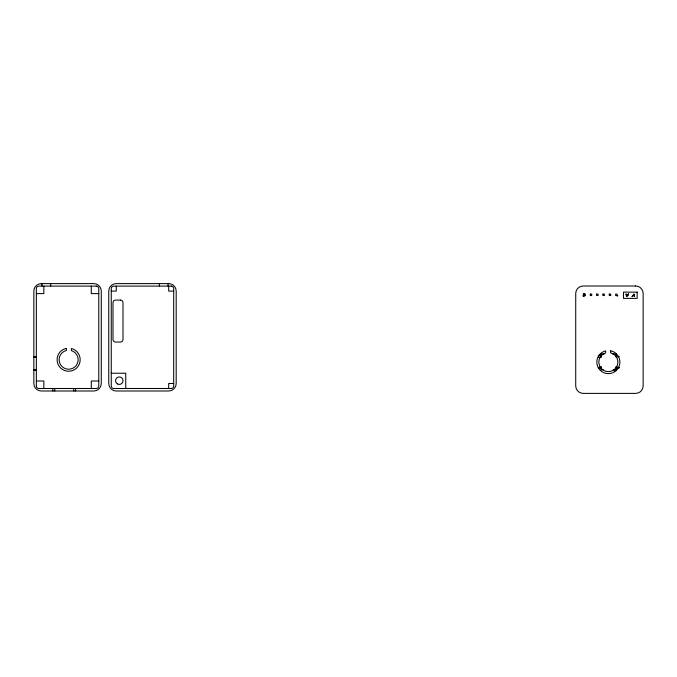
<?xml version="1.0" encoding="UTF-8"?>
<svg xmlns="http://www.w3.org/2000/svg" width="677" height="677" viewBox="0 0 677 677"><rect width="100%" height="100%" fill="white"/><g stroke="black" fill="none" stroke-linecap="round" stroke-linejoin="round"><path stroke-width="1.02" d="M613.252 369.617L616.197 369.803L616.197 366.816M616.214 356.881L616.214 353.902L612.287 353.893M583.938 294.08C584.149 297.914 582.702 292.447 585.385 294.123L585.36 295.57L583.912 295.527L583.777 293.953M617.077 295.57L617.102 294.123L615.655 294.08L615.63 295.527L617.102 295.587M616.214 353.902L616.188 357.101L619.243 356.517M601.244 356.677L601.286 353.893L604.239 353.893M583.802 295.054L583.777 294.833M633.934 294.199L631.988 296.754L632.699 295.434L634.611 296.424L633.934 294.199L634.611 296.424M628.146 295.587L626.707 296.306L626.022 294.08L627.934 295.07L628.645 293.759L626.707 296.306L626.022 294.08M600.482 366.909L598.265 367.789L601.218 368.373M601.218 367.044L601.286 369.82L603.249 369.676M41.339 283.612L93.781 283.612A7.489 7.489 0 0 1 101.271 291.102L101.271 383.495A7.489 7.489 0 0 1 93.781 390.993L41.339 390.993A7.489 7.489 0 0 1 33.85 383.495L33.85 291.102A7.489 7.489 0 0 1 41.339 283.612L41.339 283.925M111.265 291.102L116.258 291.102L116.258 286.109M173.693 291.102L168.691 291.102L168.691 286.109M36.346 293.606L43.836 293.606L43.836 286.109M98.774 293.606L91.285 293.606L91.285 286.109M582.905 296.001L584.776 296.001M598.299 355.349L601.218 355.349M33.85 356.567L36.346 356.567M598.324 357.101L601.218 357.101M33.85 357.278L36.346 357.278M33.85 369.769L36.346 369.769M33.85 370.48L36.346 370.48M111.265 373.23L125.753 373.23L125.753 388.496M36.346 380.999L43.836 380.999L43.836 388.496M98.774 380.999L91.285 380.999L91.285 388.496M173.693 383.495L168.691 383.495L168.691 388.496M616.188 369.117L616.197 369.803M601.286 353.893L601.286 356.881M601.286 366.832L601.286 369.82M168.023 283.612L168.023 286.109M159.374 283.612L159.374 286.109M75.663 388.496L75.663 390.993M73.835 388.496L73.835 390.993M54.761 388.496L54.761 390.993M52.806 388.496L52.806 390.993M50.665 283.612L50.665 286.109M42.008 283.612L42.008 286.109M583.819 296.179A1.498 1.498 0 0 1 583.219 295.367M583.244 294.419A1.498 1.498 0 0 1 584.344 293.471M617.746 295.51A1.498 1.498 0 0 1 617.196 296.179M590.285 294.08L590.259 295.527L591.706 295.57L591.732 294.123L590.285 294.08M596.623 294.08L596.598 295.527L598.045 295.57L598.07 294.123L596.623 294.08M602.97 294.08L602.945 295.527L604.392 295.57L604.417 294.123L602.97 294.08M609.308 294.08L609.283 295.527L610.73 295.57L610.756 294.123L609.308 294.08M614.843 370.734L614.09 370.666L614.843 370.768M65.644 348.562L65.593 348.57A11.543 11.543 0 0 0 59.254 366.426A11.543 11.543 0 0 0 78.202 366.172A11.543 11.543 0 0 0 71.381 348.494L71.381 350.601A9.512 9.512 0 0 1 76.281 365.385A9.512 9.512 0 0 1 60.71 364.962A9.512 9.512 0 0 1 66.388 350.466L66.388 348.384L65.694 348.545M619.218 367.789L616.188 368.373L616.188 366.612L619.218 367.789M168.691 283.612L116.258 283.612A7.489 7.489 0 0 0 108.76 291.102L108.76 383.495A7.489 7.489 0 0 0 116.258 390.993L168.691 390.993A7.489 7.489 0 0 0 176.189 383.495L176.189 291.102A7.489 7.489 0 0 0 168.691 283.612M635.661 286.007L583.219 286.007A7.489 7.489 0 0 0 575.729 293.505L575.729 385.898A7.489 7.489 0 0 0 583.219 393.388L635.661 393.388A7.489 7.489 0 0 0 643.15 385.898L643.15 293.505A7.489 7.489 0 0 0 635.661 286.007M96.278 286.109L38.843 286.109A2.496 2.496 0 0 0 36.346 288.605L36.346 386A2.496 2.496 0 0 0 38.843 388.496L96.278 388.496A2.496 2.496 0 0 0 98.774 386L98.774 288.605A2.496 2.496 0 0 0 96.278 286.109M171.196 286.109L113.761 286.109A2.496 2.496 0 0 0 111.265 288.605L111.265 386A2.496 2.496 0 0 0 113.761 388.496L171.196 388.496A2.496 2.496 0 0 0 173.693 386L173.693 288.605A2.496 2.496 0 0 0 171.196 286.109M637.159 292.134L623.475 292.134L623.475 298.371L637.159 298.371L637.159 292.134M120.489 300.089L115.496 300.089A2.496 2.496 0 0 0 113 302.585L113 339.558A2.496 2.496 0 0 0 115.496 342.054L120.489 342.054A2.496 2.496 0 0 0 122.986 339.558L122.986 302.585A2.496 2.496 0 0 0 120.489 300.089M610.662 350.788L610.612 352.861A9.512 9.512 0 0 1 616.29 367.357A9.512 9.512 0 0 1 600.719 367.78A9.512 9.512 0 0 1 605.619 352.996L605.619 350.889A11.543 11.543 0 0 0 598.798 368.567A11.543 11.543 0 0 0 617.746 368.821A11.543 11.543 0 0 0 611.407 350.965L610.713 350.804M117.417 383.935A3.749 3.749 0 0 0 123.036 380.686A3.749 3.749 0 0 0 117.417 377.444A3.749 3.749 0 0 0 117.417 383.935"/></g></svg>
